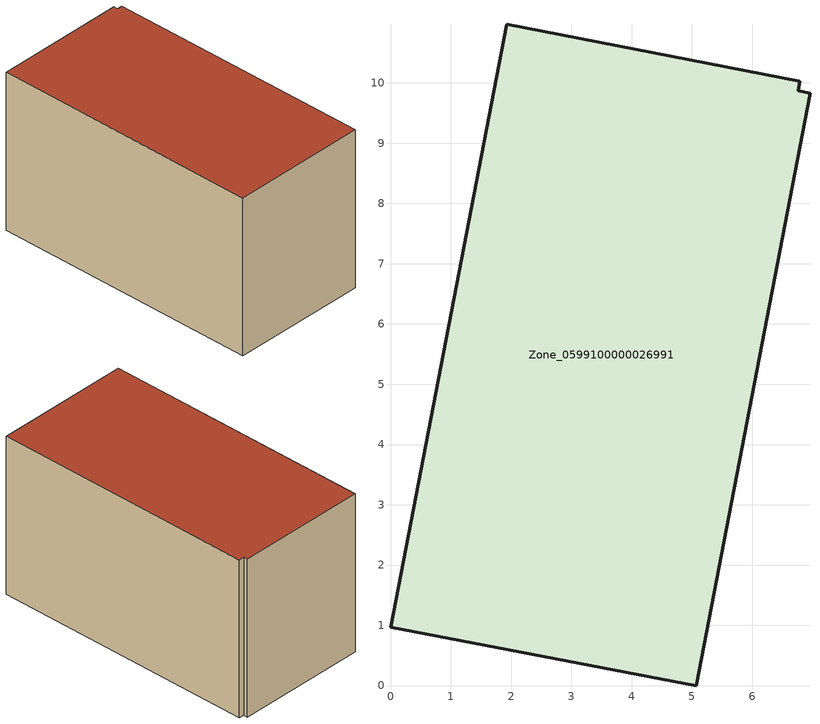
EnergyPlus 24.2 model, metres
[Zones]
Zone_0599100000026991
 floor ground (C_G): 0,0.97 1.93,10.97 6.79,10.03 6.76,9.87 6.96,9.83 5.07,0 z0
 wall outside (C_F): 1.93,10.97 0,0.97 5.07,0 6.96,9.83 6.76,9.87 6.79,10.03 1.93,10.97 z0:6.02
 roof outside (C_R): 0,0.97 5.07,0 6.96,9.83 6.76,9.87 6.79,10.03 1.93,10.97 z6.02
[BUILDING]
Pand.0599100000026991: North Axis=0; Terrain=City; Loads Convergence Tolerance Value=0.04; Temperature Convergence Tolerance Value=0.4; Solar Distribution=FullExterior; Maximum Number of Warmup Days=25; Minimum Number of Warmup Days=1
[Site:Location]
Rotterdam.The.Hague.AP_ZH_NLD Design_Conditions: Latitude=51.96; Longitude=4.45; Time Zone=1; Elevation=-4.5
[SITE:GROUNDTEMPERATURE:BUILDINGSURFACE]
18, 18, 18, 18, 18, 18, 18, 18, 18, 18, 18, 18
[MATERIAL] Thermal Absorptance=0.9; Solar Absorptance=0.7; Visible Absorptance=0.7
Name | Roughness | Thickness | Conductivity | Density | Specific Heat
G.TI.1946-1964 | MediumSmooth | 0.15 | 1 | 540 | 1210
F.TI.1946-1964 | Rough | 0.3 | 0.857143 | 1920 | 840
R.TI.1946-1964 | MediumRough | 0.2 | 0.277778 | 1500 | 1000
[CONSTRUCTION]
C_G: G.TI.1946-1964
C_F: F.TI.1946-1964
C_R: R.TI.1946-1964
[ZONE]
Zone_0599100000026991: Type=1; Multiplier=1; Ceiling Height=Autocalculate; Volume=Autocalculate; Floor Area=autocalculate; Part of Total Floor Area=Yes
[ZONEINFILTRATION:DESIGNFLOWRATE]
Infil_Zone_0599100000026991: Zone or ZoneList or Space or SpaceList=Zone_0599100000026991; Schedule=AlwaysOn; Design Flow Rate Calculation Method=Flow/Area; Flow Rate per Floor Area=0.003; Constant Term Coefficient=1; Temperature Term Coefficient=0; Velocity Term Coefficient=0; Velocity Squared Term Coefficient=0
[HVACTEMPLATE:ZONE:IDEALLOADSAIRSYSTEM]
Zone_0599100000026991: Maximum Heating Supply Air Temperature=50; Minimum Cooling Supply Air Temperature=13; Maximum Heating Supply Air Humidity Ratio=0.0156; Minimum Cooling Supply Air Humidity Ratio=0.0077; Heating Limit=NoLimit; Cooling Limit=NoLimit; Dehumidification Control Type=ConstantSensibleHeatRatio; Cooling Sensible Heat Ratio=0.7; Dehumidification Setpoint=60; Humidification Control Type=None; Humidification Setpoint=30; Outdoor Air Method=None; Outdoor Air Flow Rate per Person=0.00944; Outdoor Air Flow Rate per Zone Floor Area=0; Outdoor Air Flow Rate per Zone=0; Demand Controlled Ventilation Type=None; Outdoor Air Economizer Type=NoEconomizer; Heat Recovery Type=None; Sensible Heat Recovery Effectiveness=0.7; Latent Heat Recovery Effectiveness=0.65
[ZONECONTROL:THERMOSTAT]
ThermostatControl_Zone_0599100000026991: Zone or ZoneList=Zone_0599100000026991; Control Type Schedule=DualSetpointControlType; Control 1=Thermostat_Zone_0599100000026991; Temperature Difference Between Cutout And Setpoint=0
[THERMOSTATSETPOINT:DUALSETPOINT]
Thermostat_Zone_0599100000026991: Heating Setpoint Temperature Schedule=HeatingSetpoint_Zone_0599100000026991; Cooling Setpoint Temperature Schedule=CoolingSetpoint_Zone_0599100000026991
[SCHEDULE:COMPACT]
HeatingSetpoint_Zone_0599100000026991: Through: 12/31, For: AllDays, Until: 24:00, 21
CoolingSetpoint_Zone_0599100000026991: Through: 12/31, For: AllDays, Until: 24:00, 24
DualSetpointControlType: Through: 12/31, For: AllDays, Until: 24:00, 4
AlwaysOn: Through: 12/31, For: AllDays, Until: 24:00, 1
